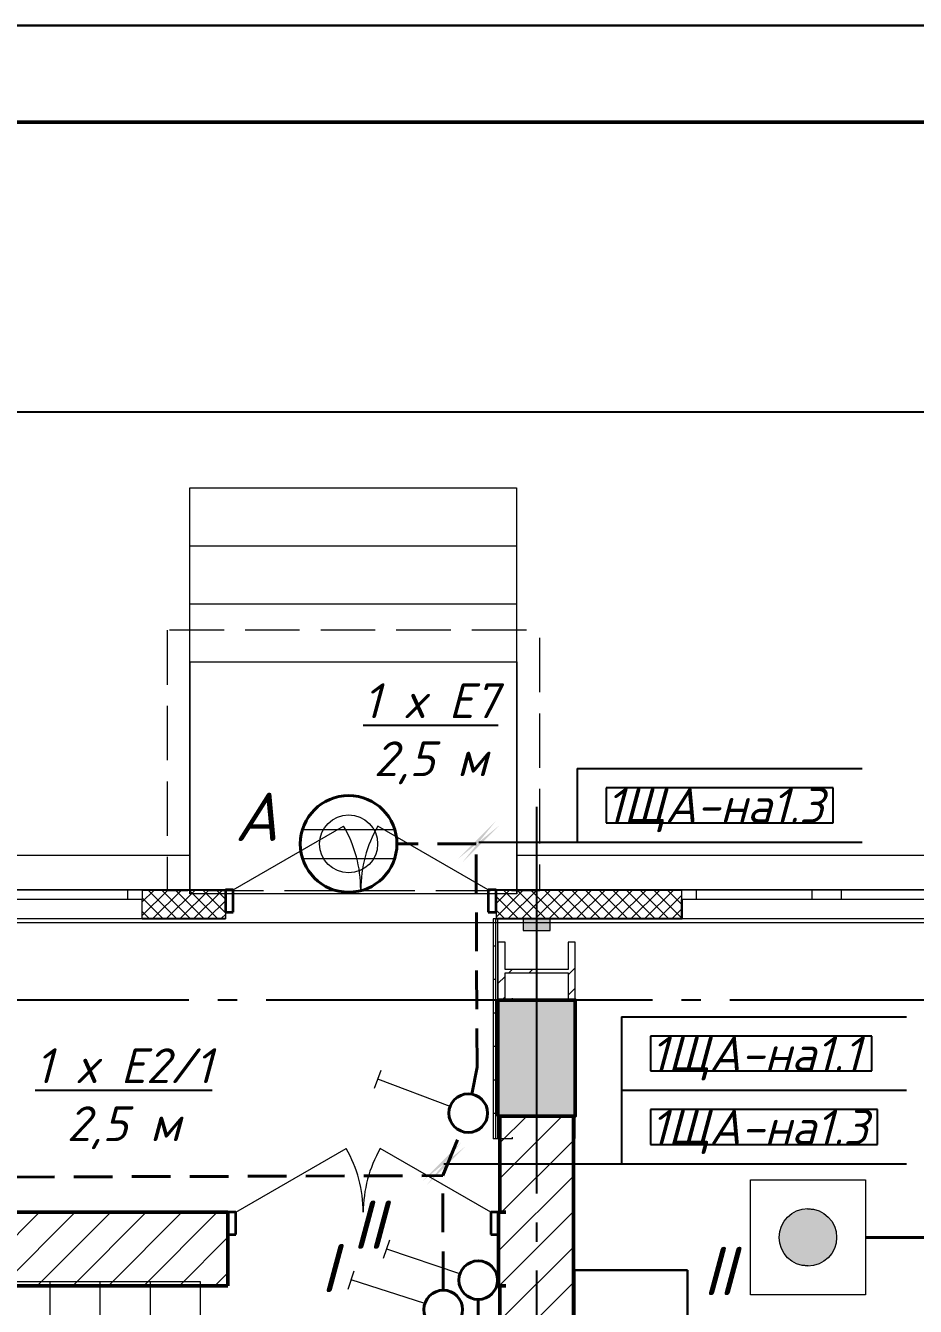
# Model space of a CAD drawing. Header units: millimetres. Extents: x 0 to 1293, y 0 to 420.
# Drawn here: x 131.7 to 177.8, y 353.7 to 420 of the extents above; entities that cross this region are included whole.
import ezdxf

# ---------------------------------------------------------------- set-up
doc = ezdxf.new("R2010")
doc.units = ezdxf.units.MM
for name, pattern in [('JIS_02_2.0', [3, 2, -1]), ('ГОСТ 2.303 5', [24, 20, -1.5, 1, -1.5]), ('СПКБ-0000-000-АР#001$0$Achse', [2300, 0, -800, 1500, 0]), ('СПКБ-0000-000-АР#001$0$Невидимая', [391.222223, 282.222223, -109])]:
    doc.linetypes.add(name, pattern=pattern)
for name, color, linetype in [('@000', 7, 'Continuous'), ('Viewport1ForCustomObjects_0', 7, 'Continuous'), ('Viewport2ForCustomObjects_0', 7, 'Continuous'), ('Рамка', 7, 'Continuous'), ('СПКБ-0000-000-АР#001$0$Двери ArchiCAD', 7, 'Continuous'), ('СПКБ-0000-000-АР#001$0$Колонны новые', 7, 'Continuous'), ('СПКБ-0000-000-АР#001$0$Колонны существующие', 7, 'Continuous'), ('СПКБ-0000-000-АР#001$0$Лестница', 7, 'Continuous'), ('СПКБ-0000-000-АР#001$0$Оболочка - Крыша', 7, 'Continuous'), ('СПКБ-0000-000-АР#001$0$оборудование ТХ', 253, 'Continuous'), ('СПКБ-0000-000-АР#001$0$Окна ArchiCAD', 7, 'Continuous'), ('СПКБ-0000-000-АР#001$0$Перекрытие новые', 7, 'Continuous'), ('СПКБ-0000-000-АР#001$0$Стены', 7, 'Continuous'), ('СПКБ-0000-000-АР#001$0$Фахверк', 7, 'Continuous'), ('Строительные оси', 7, 'Continuous'), ('ЭО_АВАРИЙНОЕ ОСВЕЩЕНИЕ', 7, 'Continuous'), ('ЭО_РАБОЧЕЕ ОСВЕЩЕНИЕ', 7, 'Continuous')]:
    doc.layers.add(name, color=color, linetype=linetype)
for name, color, linetype, lineweight, true_color in [('СПКБ-0000-000-АР#001$0$Двери ArchiCAD_Ном._пера__23', 7, 'Continuous', 35, 0xff6600), ('СПКБ-0000-000-АР#001$0$Двери ArchiCAD_Ном._пера__3', 7, 'Continuous', 18, 0xff6600), ('СПКБ-0000-000-АР#001$0$Двери ArchiCAD_Ном._пера__58', 7, 'Continuous', 50, 0xdf0000), ('СПКБ-0000-000-АР#001$0$Двери ArchiCAD_Ном._пера__68', 7, 'Continuous', 20, 0xfd4435), ('СПКБ-0000-000-АР#001$0$Колонны новые_Ном._пера__108', 7, 'Continuous', 13, 0xfd8379), ('СПКБ-0000-000-АР#001$0$Колонны существующие_Ном._пера__102', 7, 'Continuous', 13, 0xcccccc), ('СПКБ-0000-000-АР#001$0$Окна ArchiCAD_Ном._пера__68', 7, 'Continuous', 20, 0xfd4435), ('СПКБ-0000-000-АР#001$0$Стены_Ном._пера__58', 7, 'Continuous', 50, 0xdf0000), ('СПКБ-0000-000-АР#001$0$Стены_Ном._пера__68', 7, 'Continuous', 20, 0xfd4435), ('СПКБ-0000-000-АР#001$0$Фахверк_Ном._пера__102', 7, 'Continuous', 13, 0xcccccc)]:
    doc.layers.add(name, color=color, linetype=linetype, lineweight=lineweight, true_color=true_color)
for name, color, linetype, lineweight in [('СПКБ-0000-000-АР#001$0$Колонны новые_Ном._пера__20', 1, 'Continuous', 20), ('СПКБ-0000-000-АР#001$0$Колонны существующие_Ном._пера__141', 7, 'Continuous', 50), ('СПКБ-0000-000-АР#001$0$Лестница_Ном._пера__20', 1, 'Continuous', 20), ('СПКБ-0000-000-АР#001$0$Линии_Ном._пера__20', 1, 'Continuous', 20), ('СПКБ-0000-000-АР#001$0$Оболочка - Крыша_Ном._пера__20', 1, 'Continuous', 20), ('СПКБ-0000-000-АР#001$0$Окна ArchiCAD_Ном._пера__6', 5, 'Continuous', 9), ('СПКБ-0000-000-АР#001$0$Перекрытие новые_Ном._пера__2', 8, 'Continuous', 15), ('СПКБ-0000-000-АР#001$0$Перекрытие новые_Ном._пера__20', 1, 'Continuous', 20), ('СПКБ-0000-000-АР#001$0$Стены_Ном._пера__1', 7, 'Continuous', 13), ('СПКБ-0000-000-АР#001$0$Стены_Ном._пера__20', 1, 'Continuous', 20), ('СПКБ-0000-000-АР#001$0$Фахверк_Ном._пера__1', 7, 'Continuous', 13)]:
    doc.layers.add(name, color=color, linetype=linetype, lineweight=lineweight)
doc.styles.add('1.8', font='isocpeui.ttf', dxfattribs={"height": 1.8})
doc.styles.add('2.5', font='isocpeui.ttf')
doc.styles.add('CustomTextStyle210', font='isocpeui.ttf', dxfattribs={"height": 1.8})
doc.styles.add('CustomTextStyle211', font='isocpeui.ttf', dxfattribs={"height": 1.8})
doc.styles.add('CustomTextStyle212', font='isocpeui.ttf', dxfattribs={"height": 1.8})
pattern_1 = [(45, (0, 0), (-35.35534, 35.35534), []), (135, (0, 0), (35.35534, 35.35534), [])]
pattern_2 = [(45, (0, 0), (-91.9239, 91.9239), [])]
pattern_3 = [(0, (0, 0), (0, 173.2051), [0, -100]), (0, (50, 86.6), (0, 173.2051), [0, -100])]
pattern_4 = [(45, (0, 0), (-159.099, 159.099), []), (45, (-53.03, 53.03), (-159.099, 159.099), [])]

# ---------------------------------------------------------------- blocks, each defined once
blk = doc.blocks.new('СПКБ-0000-000-АР#001$0$Перекрытие_8', base_point=(-18059.6, 26636.1))
at = {"layer": 'СПКБ-0000-000-АР#001$0$Перекрытие новые_Ном._пера__20', "color": 1, "linetype": 'Continuous', "lineweight": 20, "flags": 128}
blk.add_lwpolyline([(-18059.6, 26636.1), (-18059.6, 25436.1), (-19749.6, 25436.1), (-19749.6, 26636.1)], close=True, dxfattribs=at)
blk = doc.blocks.new('СПКБ-0000-000-АР#001$0$Перекрытие_9', base_point=(-18061.6, 26936.1))
at = {"layer": 'СПКБ-0000-000-АР#001$0$Перекрытие новые_Ном._пера__20', "color": 1, "linetype": 'Continuous', "lineweight": 20, "flags": 128}
blk.add_lwpolyline([(-18061.6, 26936.1), (-18061.6, 25436.1), (-19751.6, 25436.1), (-19751.6, 26936.1)], close=True, dxfattribs=at)
blk = doc.blocks.new('СПКБ-0000-000-АР#001$0$Перекрытие_10', base_point=(-18061.6, 27236.1))
at = {"layer": 'СПКБ-0000-000-АР#001$0$Перекрытие новые_Ном._пера__20', "color": 1, "linetype": 'Continuous', "lineweight": 20, "flags": 128}
blk.add_lwpolyline([(-18061.6, 27236.1), (-18061.6, 25436.1), (-19751.6, 25436.1), (-19751.6, 27236.1)], close=True, dxfattribs=at)
blk = doc.blocks.new('СПКБ-0000-000-АР#001$0$Перекрытие_11', base_point=(-18061.6, 27536.1))
at = {"layer": 'СПКБ-0000-000-АР#001$0$Перекрытие новые_Ном._пера__20', "color": 1, "linetype": 'Continuous', "lineweight": 20, "flags": 128}
blk.add_lwpolyline([(-18061.6, 27536.1), (-18061.6, 25436.1), (-19751.6, 25436.1), (-19751.6, 27536.1)], close=True, dxfattribs=at)
blk = doc.blocks.new('СПКБ-0000-000-АР#001$0$Перекрытие_14', base_point=(-24406.7, 25286.1))
at = {"layer": 'СПКБ-0000-000-АР#001$0$Перекрытие новые_Ном._пера__2', "color": 8, "linetype": 'Continuous', "lineweight": 15, "flags": 128}
blk.add_lwpolyline([(-24406.7, 25286.1), (17886.7, 25286.1), (17886.7, 19190.9), (18207.5, 19191.7), (18218.1, 15055.7), (18468.1, 15055.7), (18468.1, 13655.7), (18218.1, 13655.7), (18247.5, 3579.8), (17892.7, 3578.9), (17892.7, -2534.3), (-24406.7, -2530.3)], close=True, dxfattribs=at)
blk = doc.blocks.new('СПКБ-0000-000-АР#001$0$Двустворчатое Окно 19')
at = {"layer": 'СПКБ-0000-000-АР#001$0$Окна ArchiCAD_Ном._пера__6', "color": 5, "linetype": 'Continuous', "lineweight": 9}
for p, q in [((-747, 100), (747, 100)), ((-750, 0), (-675, 0)), ((-675, 0), (-675, -50)), ((-675, 0), (-75, 0)), ((-75, -50), (-75, 0)), ((-75, 0), (0, 0)), ((0, 0), (75, 0)), ((75, 0), (75, -50)), ((75, 0), (675, 0)), ((675, -50), (675, 0)), ((675, 0), (750, 0)), ((-750, -50), (750, -50)), ((-675, -50), (-750, -50)), ((-75, -50), (-675, -50)), ((0, -50), (-75, -50)), ((75, -50), (0, -50)), ((675, -50), (75, -50)), ((750, -50), (675, -50))]:
    blk.add_line(p, q, dxfattribs=at)
at = {"layer": 'СПКБ-0000-000-АР#001$0$Окна ArchiCAD_Ном._пера__68', "color": 20, "linetype": 'Continuous', "lineweight": 20, "true_color": 0xfd4435}
for p, q in [((-750, -47), (-750, 0)), ((750, -47), (750, 0)), ((-750, -50), (-750, -47)), ((750, -50), (750, -47))]:
    blk.add_line(p, q, dxfattribs=at)
blk = doc.blocks.new('СПКБ-0000-000-АР#001$0$Двупольная Дверь 19')
at = {"layer": 'СПКБ-0000-000-АР#001$0$Двери ArchiCAD_Ном._пера__23', "color": 30, "linetype": 'Continuous', "lineweight": 35, "true_color": 0xff6600}
for p, q in [((-660, 0), (-700, 0)), ((-700, 0), (-700, -115)), ((-660, -115), (-660, 0)), ((700, 0), (660, 0)), ((660, 0), (660, -115)), ((700, -115), (700, 0)), ((-700, -115), (-660, -115)), ((660, -115), (700, -115))]:
    blk.add_line(p, q, dxfattribs=at)
at = {"layer": 'СПКБ-0000-000-АР#001$0$Двери ArchiCAD_Ном._пера__3', "color": 30, "linetype": 'Continuous', "lineweight": 18, "true_color": 0xff6600}
for p, q in [((-660, 0), (-88.4, 330)), ((660, 0), (88.4, 330))]:
    blk.add_line(p, q, dxfattribs=at)
for centre, start, end in [((-660, 0), 0, 30), ((660, 0), 150, 180)]:
    blk.add_arc(centre, 660, start, end, dxfattribs=at)
at = {"layer": 'СПКБ-0000-000-АР#001$0$Двери ArchiCAD_Ном._пера__68', "color": 20, "linetype": 'Continuous', "lineweight": 20, "true_color": 0xfd4435}
for p, q in [((-700, 0), (-737, 0)), ((-700, 0), (-700, -3)), ((700, 0), (700, -3)), ((700, 0), (737, 0)), ((-700, -3), (-700, -115)), ((700, -3), (700, -115)), ((-700, -115), (-700, -147)), ((700, -115), (700, -147)), ((-700, -150), (-737, -150)), ((-700, -147), (-700, -150)), ((700, -147), (700, -150)), ((700, -150), (737, -150))]:
    blk.add_line(p, q, dxfattribs=at)
blk = doc.blocks.new('СПКБ-0000-000-АР#001$0$Стена_1', base_point=(17892.7, 25306.1))
at = {"layer": 'СПКБ-0000-000-АР#001$0$Стены_Ном._пера__68', "linetype": 'Continuous', "lineweight": 20, "true_color": 0xfd4435}
for points in [[(-19567, 25456.1), (-19997.3, 25456.1), (-19997.3, 25453.1), (-19567, 25453.1)], [(-17206.7, 25456.1), (-18167, 25456.1), (-18167, 25453.1), (-17206.7, 25453.1)], [(-19997.3, 25306.1), (-19997.3, 25309.1), (-19997.3, 25406.1), (-20000.3, 25406.1), (-20000.3, 25306.1)], [(-17203.7, 25306.1), (-17203.7, 25406.1), (-17206.7, 25406.1), (-17206.7, 25309.1), (-17206.7, 25306.1)], [(-19997.3, 25309.1), (-19997.3, 25306.1), (-19567, 25306.1), (-19567, 25309.1)], [(-18167, 25309.1), (-18167, 25306.1), (-17206.7, 25306.1), (-17206.7, 25309.1)]]:
    blk.add_hatch(color=20, dxfattribs=at).paths.add_polyline_path(points)
h = blk.add_hatch(dxfattribs=at)
h.set_pattern_fill('СЕТКА_5X5_ДИАГОНАЛЬНАЯ', color=20, style=0, pattern_type=2)
h.set_pattern_definition(pattern_1)
h.paths.add_polyline_path([(-19997.3, 25453.1), (-19997.3, 25406.1), (-19997.3, 25309.1), (-19567, 25309.1), (-19567, 25341.1), (-19567, 25453.1)])
h = blk.add_hatch(dxfattribs=at)
h.set_pattern_fill('СЕТКА_5X5_ДИАГОНАЛЬНАЯ', color=20, style=0, pattern_type=2)
h.set_pattern_definition(pattern_1)
h.paths.add_polyline_path([(-18167, 25309.1), (-17206.7, 25309.1), (-17206.7, 25406.1), (-17206.7, 25453.1), (-18167, 25453.1), (-18167, 25341.1)])
at = {"layer": 'СПКБ-0000-000-АР#001$0$Стены_Ном._пера__68', "color": 20, "linetype": 'Continuous', "lineweight": 20, "true_color": 0xfd4435}
for p, q in [((-19997.3, 25456.1), (-19997.3, 25453.1)), ((-19567, 25453.1), (-19997.3, 25453.1)), ((-19997.3, 25453.1), (-19997.3, 25406.1)), ((-19567, 25456.1), (-19604, 25456.1)), ((-19567, 25456.1), (-19567, 25453.1)), ((-19567, 25453.1), (-19567, 25341.1)), ((-18167, 25456.1), (-18130, 25456.1)), ((-18167, 25456.1), (-18167, 25453.1)), ((-17206.7, 25453.1), (-18167, 25453.1)), ((-18167, 25453.1), (-18167, 25341.1)), ((-17206.7, 25456.1), (-17206.7, 25453.1)), ((-17206.7, 25453.1), (-17206.7, 25406.1)), ((-20000.3, 25406.1), (-20000.3, 25306.1)), ((-19997.3, 25406.1), (-20000.3, 25406.1)), ((-19997.3, 25309.1), (-19997.3, 25406.1)), ((-17206.7, 25406.1), (-17203.7, 25406.1)), ((-17206.7, 25309.1), (-17206.7, 25406.1)), ((-17203.7, 25406.1), (-17203.7, 25306.1)), ((-19567, 25341.1), (-19567, 25309.1)), ((-18167, 25341.1), (-18167, 25309.1)), ((-19997.3, 25306.1), (-20000.3, 25306.1)), ((-19997.3, 25309.1), (-19567, 25309.1)), ((-19567, 25306.1), (-19604, 25306.1)), ((-19567, 25309.1), (-19567, 25306.1)), ((-18167, 25309.1), (-17206.7, 25309.1)), ((-18167, 25309.1), (-18167, 25306.1)), ((-18167, 25306.1), (-18130, 25306.1)), ((-17206.7, 25306.1), (-17203.7, 25306.1))]:
    blk.add_line(p, q, dxfattribs=at)
at = {"layer": 'СПКБ-0000-000-АР#001$0$Стены_Ном._пера__68', "color": 20, "linetype": 'Continuous', "lineweight": 20, "true_color": 0xfd4435, "flags": 128}
for points in [[(-19567, 25456.1), (-19997.3, 25456.1)], [(-17206.7, 25456.1), (-18167, 25456.1)], [(-19997.3, 25306.1), (-19567, 25306.1)], [(-18167, 25306.1), (-17206.7, 25306.1)]]:
    blk.add_lwpolyline(points, dxfattribs=at)
at = {"layer": 'СПКБ-0000-000-АР#001$0$Двери ArchiCAD', "color": 21, "linetype": 'Continuous', "lineweight": 18, "true_color": 0xff9955, "zscale": 1000}
blk.add_blockref('СПКБ-0000-000-АР#001$0$Двупольная Дверь 19', (-18867, 25456.1), dxfattribs=at)
at = {"layer": 'СПКБ-0000-000-АР#001$0$Окна ArchiCAD', "color": 5, "linetype": 'Continuous', "lineweight": 9, "zscale": 1000, "rotation": 180}
for p in [(-20747.3, 25406.1), (-16456.7, 25406.1)]:
    blk.add_blockref('СПКБ-0000-000-АР#001$0$Двустворчатое Окно 19', p, dxfattribs=at)
blk = doc.blocks.new('СПКБ-0000-000-АР#001$0$Стена_41', base_point=(-17956.9, 20596.7))
at = {"layer": 'СПКБ-0000-000-АР#001$0$Стены_Ном._пера__20', "linetype": 'Continuous', "lineweight": 20}
h = blk.add_hatch(dxfattribs=at)
h.set_pattern_fill('КИРПИЧ_ОБЫКНОВЕННЫЙ', color=1, style=0, pattern_type=2)
h.set_pattern_definition(pattern_2)
h.paths.add_polyline_path([(-17766.9, 24285.7), (-18146.9, 24285.7), (-18146.9, 20596.7), (-17766.9, 20216.7)])
at = {"layer": 'СПКБ-0000-000-АР#001$0$Стены_Ном._пера__58', "color": 12, "linetype": 'Continuous', "lineweight": 50, "true_color": 0xdf0000, "flags": 128}
for points in [[(-18146.9, 24285.7), (-18146.9, 23787.7)], [(-17766.9, 20216.7), (-17766.9, 24285.7)], [(-18146.9, 23407.7), (-18146.9, 20596.7)]]:
    blk.add_lwpolyline(points, dxfattribs=at)
blk = doc.blocks.new('СПКБ-0000-000-АР#001$0$Стена_67', base_point=(-18081.9, 24167.1))
at = {"layer": 'СПКБ-0000-000-АР#001$0$Стены_Ном._пера__20', "linetype": 'Continuous', "lineweight": 20}
h = blk.add_hatch(dxfattribs=at)
h.set_pattern_fill('ШТУКАТУРКА', color=1, style=0, pattern_type=2)
h.set_pattern_definition(pattern_3)
h.paths.add_polyline_path([(-18181.9, 25306.1), (-18181.9, 24885.7), (-18169.9, 24885.7), (-18169.9, 25306.1)])
h = blk.add_hatch(dxfattribs=at)
h.set_pattern_fill('ШТУКАТУРКА', color=1, style=0, pattern_type=2)
h.set_pattern_definition(pattern_3)
h.paths.add_polyline_path([(-18156.9, 24885.7), (-18156.9, 25306.1), (-18169.9, 25306.1), (-18169.9, 24885.7)])
h = blk.add_hatch(dxfattribs=at)
h.set_pattern_fill('ШТУКАТУРКА', color=1, style=0, pattern_type=2)
h.set_pattern_definition(pattern_3)
h.paths.add_polyline_path([(-18181.9, 24885.7), (-18181.9, 24285.7), (-18169.9, 24285.7), (-18169.9, 24885.7)])
h = blk.add_hatch(dxfattribs=at)
h.set_pattern_fill('ШТУКАТУРКА', color=1, style=0, pattern_type=2)
h.set_pattern_definition(pattern_3)
h.paths.add_polyline_path([(-18169.9, 24885.7), (-18169.9, 24285.7), (-18156.9, 24285.7), (-18156.9, 24885.7)])
h = blk.add_hatch(dxfattribs=at)
h.set_pattern_fill('ШТУКАТУРКА', color=1, style=0, pattern_type=2)
h.set_pattern_definition(pattern_3)
h.paths.add_polyline_path([(-18181.9, 24285.7), (-18181.9, 24167.1), (-18169.9, 24167.1), (-18169.9, 24285.7)])
h = blk.add_hatch(dxfattribs=at)
h.set_pattern_fill('ШТУКАТУРКА', color=1, style=0, pattern_type=2)
h.set_pattern_definition(pattern_3)
h.paths.add_polyline_path([(-18156.9, 24167.1), (-18156.9, 24285.7), (-18169.9, 24285.7), (-18169.9, 24167.1)])
at = {"layer": 'СПКБ-0000-000-АР#001$0$Стены_Ном._пера__1', "color": 7, "linetype": 'Continuous', "lineweight": 13, "flags": 128}
for points in [[(-18081.9, 25306.1), (-18156.9, 25306.1)], [(-18081.9, 24167.1), (-18156.9, 24167.1)]]:
    blk.add_lwpolyline(points, dxfattribs=at)
at = {"layer": 'СПКБ-0000-000-АР#001$0$Стены_Ном._пера__1', "color": 7, "linetype": 'СПКБ-0000-000-АР#001$0$Achse', "lineweight": 13, "flags": 128}
for points in [[(-18081.9, 24885.7), (-18081.9, 25306.1)], [(-18081.9, 24167.1), (-18081.9, 24285.7)]]:
    blk.add_lwpolyline(points, dxfattribs=at)
at = {"layer": 'СПКБ-0000-000-АР#001$0$Стены_Ном._пера__20', "color": 1, "linetype": 'Continuous', "lineweight": 20, "flags": 128}
for points in [[(-18169.9, 25306.1), (-18181.9, 25306.1)], [(-18181.9, 25306.1), (-18181.9, 24167.1)], [(-18156.9, 25306.1), (-18169.9, 25306.1)], [(-18169.9, 24167.1), (-18181.9, 24167.1)], [(-18156.9, 24167.1), (-18169.9, 24167.1)]]:
    blk.add_lwpolyline(points, dxfattribs=at)
at = {"layer": 'СПКБ-0000-000-АР#001$0$Стены_Ном._пера__68', "color": 20, "linetype": 'Continuous', "lineweight": 20, "true_color": 0xfd4435}
for p, q in [((-18169.9, 25306.1), (-18169.9, 24885.7)), ((-18156.9, 24885.7), (-18156.9, 25306.1)), ((-18169.9, 24885.7), (-18169.9, 24285.7)), ((-18169.9, 24285.7), (-18169.9, 24167.1)), ((-18156.9, 24167.1), (-18156.9, 24285.7))]:
    blk.add_line(p, q, dxfattribs=at)
blk = doc.blocks.new('СПКБ-0000-000-АР#001$0$Колонна_29', base_point=(-17956.9, 24585.7))
at = {"layer": 'СПКБ-0000-000-АР#001$0$Колонны существующие_Ном._пера__102', "linetype": 'Continuous', "lineweight": 13, "true_color": 0xcccccc}
blk.add_hatch(color=254, dxfattribs=at).paths.add_polyline_path([(-18156.9, 24285.7), (-17756.9, 24285.7), (-17756.9, 24885.7), (-18156.9, 24885.7)])
at = {"layer": 'СПКБ-0000-000-АР#001$0$Колонны существующие_Ном._пера__141', "color": 7, "linetype": 'Continuous', "lineweight": 50, "flags": 128}
blk.add_lwpolyline([(-18156.9, 24285.7), (-17756.9, 24285.7), (-17756.9, 24885.7), (-18156.9, 24885.7)], close=True, dxfattribs=at)
blk = doc.blocks.new('СПКБ-0000-000-АР#001$0$Колонна_101', base_point=(-17956.9, 25035.7))
at = {"layer": 'СПКБ-0000-000-АР#001$0$Колонны новые_Ном._пера__108', "linetype": 'Continuous', "lineweight": 13, "true_color": 0xfd8379}
h = blk.add_hatch(dxfattribs=at)
h.set_pattern_fill('СТАЛЬ', color=11, style=0, pattern_type=2)
h.set_pattern_definition(pattern_4)
h.paths.add_polyline_path([(-17756.9, 25185.7), (-17793.5, 25185.7), (-17793.5, 25044.5), (-18120.2, 25044.5), (-18120.2, 25185.7), (-18156.9, 25185.7), (-18156.9, 24885.7), (-18120.2, 24885.7), (-18120.2, 25027), (-17793.5, 25027), (-17793.5, 24885.7), (-17756.9, 24885.7)])
at = {"layer": 'СПКБ-0000-000-АР#001$0$Колонны новые_Ном._пера__20', "color": 1, "linetype": 'Continuous', "lineweight": 20}
for p, q in [((-18120.2, 25185.7), (-18156.9, 25185.7)), ((-18156.9, 25185.7), (-18156.9, 24885.7)), ((-18120.2, 25044.5), (-18120.2, 25185.7)), ((-17756.9, 25185.7), (-17793.5, 25185.7)), ((-17793.5, 25185.7), (-17793.5, 25044.5)), ((-17756.9, 24885.7), (-17756.9, 25185.7)), ((-17793.5, 25044.5), (-18120.2, 25044.5)), ((-18120.2, 24885.7), (-18120.2, 25027)), ((-18120.2, 25027), (-17793.5, 25027)), ((-17793.5, 25027), (-17793.5, 24885.7)), ((-18156.9, 24885.7), (-18120.2, 24885.7)), ((-17793.5, 24885.7), (-17756.9, 24885.7))]:
    blk.add_line(p, q, dxfattribs=at)
blk = doc.blocks.new('СПКБ-0000-000-АР#001$0$Колонна_102', base_point=(-18156.9, 24228.2))
at = {"layer": 'СПКБ-0000-000-АР#001$0$Колонны новые_Ном._пера__108', "linetype": 'Continuous', "lineweight": 13, "true_color": 0xfd8379}
h = blk.add_hatch(dxfattribs=at)
h.set_pattern_fill('СТАЛЬ', color=11, style=0, pattern_type=2)
h.set_pattern_definition(pattern_4)
h.paths.add_polyline_path([(-17756.9, 24169.4), (-17756.9, 24282.4), (-17756.9, 24284.4), (-17758.9, 24284.4), (-18154.9, 24284.4), (-18156.9, 24284.4), (-18156.9, 24282.4), (-18156.9, 24169.4), (-18154.9, 24169.4), (-18154.9, 24282.4), (-17758.9, 24282.4), (-17758.9, 24169.4)])
at = {"layer": 'СПКБ-0000-000-АР#001$0$Колонны новые_Ном._пера__20', "color": 1, "linetype": 'Continuous', "lineweight": 20}
for p, q in [((-18154.9, 24284.4), (-18156.9, 24284.4)), ((-18156.9, 24284.4), (-18156.9, 24282.4)), ((-18156.9, 24282.4), (-18156.9, 24169.4)), ((-17758.9, 24284.4), (-18154.9, 24284.4)), ((-18154.9, 24169.4), (-18154.9, 24282.4)), ((-18154.9, 24282.4), (-17758.9, 24282.4)), ((-17756.9, 24284.4), (-17758.9, 24284.4)), ((-17758.9, 24282.4), (-17758.9, 24169.4)), ((-17756.9, 24282.4), (-17756.9, 24284.4)), ((-17756.9, 24169.4), (-17756.9, 24282.4)), ((-18156.9, 24169.4), (-18154.9, 24169.4)), ((-17758.9, 24169.4), (-17756.9, 24169.4))]:
    blk.add_line(p, q, dxfattribs=at)
blk = doc.blocks.new('СПКБ-0000-000-АР#001$0$Крыша_2', base_point=(-19869.4, 26799.5))
at = {"layer": 'СПКБ-0000-000-АР#001$0$Оболочка - Крыша_Ном._пера__20', "color": 1, "linetype": 'СПКБ-0000-000-АР#001$0$Невидимая', "lineweight": 20, "flags": 128}
blk.add_lwpolyline([(-19869.4, 26799.5), (-19869.4, 25451.8), (-17939.8, 25451.8), (-17939.8, 26799.5)], close=True, dxfattribs=at)
blk = doc.blocks.new('СПКБ-0000-000-АР#001$0$Лестничный Марш ЖБ 19_3')
at = {"layer": 'СПКБ-0000-000-АР#001$0$Лестница_Ном._пера__20', "color": 1, "linetype": 'Continuous', "lineweight": 20}
for p, q in [((1350, 2860), (0, 2860)), ((0, 2860), (0, 0)), ((675, 2860), (475, 2660)), ((675, 0), (675, 2860)), ((875, 2660), (675, 2860)), ((1350, 0), (1350, 2860)), ((0, 2600), (1350, 2600)), ((0, 2340), (1350, 2340)), ((0, 2080), (1350, 2080)), ((0, 1820), (1350, 1820)), ((0, 1560), (1350, 1560)), ((0, 1300), (1350, 1300)), ((0, 1040), (1350, 1040)), ((0, 780), (1350, 780)), ((0, 520), (1350, 520)), ((0, 260), (1350, 260)), ((0, 0), (1350, 0))]:
    blk.add_line(p, q, dxfattribs=at)
for start, end in [(0, 180), (180, 0)]:
    blk.add_arc((675, 0), 100, start, end, dxfattribs=at)
blk = doc.blocks.new('СПКБ-0000-000-АР#001$0$Двупольная Дверь 19_10')
at = {"layer": 'СПКБ-0000-000-АР#001$0$Двери ArchiCAD_Ном._пера__23', "color": 30, "linetype": 'Continuous', "lineweight": 35, "true_color": 0xff6600}
for p, q in [((-660, 0), (-700, 0)), ((-700, 0), (-700, -115)), ((-660, -115), (-660, 0)), ((700, 0), (660, 0)), ((660, 0), (660, -115)), ((700, -115), (700, 0)), ((-700, -115), (-660, -115)), ((660, -115), (700, -115))]:
    blk.add_line(p, q, dxfattribs=at)
at = {"layer": 'СПКБ-0000-000-АР#001$0$Двери ArchiCAD_Ном._пера__3', "color": 30, "linetype": 'Continuous', "lineweight": 18, "true_color": 0xff6600}
for p, q in [((-660, 0), (-88.4, 330)), ((660, 0), (88.4, 330))]:
    blk.add_line(p, q, dxfattribs=at)
for centre, start, end in [((-660, 0), 0, 30), ((660, 0), 150, 180)]:
    blk.add_arc(centre, 660, start, end, dxfattribs=at)
at = {"layer": 'СПКБ-0000-000-АР#001$0$Двери ArchiCAD_Ном._пера__58', "color": 12, "linetype": 'Continuous', "lineweight": 50, "true_color": 0xdf0000}
for p, q in [((-700, 0), (-737, 0)), ((-700, 0), (-700, -115)), ((700, 0), (700, -115)), ((700, 0), (737, 0)), ((-700, -115), (-700, -380)), ((700, -115), (700, -380)), ((-700, -380), (-737, -380)), ((700, -380), (737, -380))]:
    blk.add_line(p, q, dxfattribs=at)
blk = doc.blocks.new('СПКБ-0000-000-АР#001$0$Стена_149', base_point=(-17956.9, 23407.7))
at = {"layer": 'СПКБ-0000-000-АР#001$0$Стены_Ном._пера__20', "linetype": 'Continuous', "lineweight": 20}
h = blk.add_hatch(dxfattribs=at)
h.set_pattern_fill('КИРПИЧ_ОБЫКНОВЕННЫЙ', color=1, style=0, pattern_type=2)
h.set_pattern_definition(pattern_2)
h.paths.add_polyline_path([(-24306.7, 23787.7), (-24306.7, 23407.7), (-19554.1, 23407.7), (-19554.1, 23672.7), (-19554.1, 23787.7)])
h = blk.add_hatch(dxfattribs=at)
h.set_pattern_fill('КИРПИЧ_ОБЫКНОВЕННЫЙ', color=1, style=0, pattern_type=2)
h.set_pattern_definition(pattern_2)
h.paths.add_polyline_path([(-18154.1, 23787.7), (-18154.1, 23672.7), (-18154.1, 23407.7), (-18146.9, 23407.7), (-18146.9, 23787.7)])
at = {"layer": 'СПКБ-0000-000-АР#001$0$Стены_Ном._пера__58', "color": 12, "linetype": 'Continuous', "lineweight": 50, "true_color": 0xdf0000}
for p, q in [((-19554.1, 23787.7), (-19591.1, 23787.7)), ((-19554.1, 23787.7), (-19554.1, 23672.7)), ((-18154.1, 23787.7), (-18117.1, 23787.7)), ((-18154.1, 23787.7), (-18154.1, 23672.7)), ((-19554.1, 23672.7), (-19554.1, 23407.7)), ((-18154.1, 23672.7), (-18154.1, 23407.7)), ((-19554.1, 23407.7), (-19591.1, 23407.7)), ((-18154.1, 23407.7), (-18117.1, 23407.7))]:
    blk.add_line(p, q, dxfattribs=at)
at = {"layer": 'СПКБ-0000-000-АР#001$0$Стены_Ном._пера__58', "color": 12, "linetype": 'Continuous', "lineweight": 50, "true_color": 0xdf0000, "flags": 128}
for points in [[(-19554.1, 23787.7), (-24306.7, 23787.7)], [(-24306.7, 23787.7), (-24306.7, 23407.7)], [(-18146.9, 23787.7), (-18154.1, 23787.7)], [(-24306.7, 23407.7), (-19554.1, 23407.7)], [(-18154.1, 23407.7), (-18146.9, 23407.7)]]:
    blk.add_lwpolyline(points, dxfattribs=at)
at = {"layer": 'СПКБ-0000-000-АР#001$0$Двери ArchiCAD', "color": 21, "linetype": 'Continuous', "lineweight": 18, "true_color": 0xff9955, "zscale": 1000}
blk.add_blockref('СПКБ-0000-000-АР#001$0$Двупольная Дверь 19_10', (-18854.1, 23787.7), dxfattribs=at)
blk = doc.blocks.new('СПКБ-0000-000-АР#001$0$Колонна_163', base_point=(-17956.9, 25275.7))
at = {"layer": 'СПКБ-0000-000-АР#001$0$Фахверк_Ном._пера__102', "linetype": 'Continuous', "lineweight": 13, "true_color": 0xcccccc}
blk.add_hatch(color=254, dxfattribs=at).paths.add_polyline_path([(-17886.9, 25305.7), (-18026.9, 25305.7), (-18026.9, 25245.7), (-17886.9, 25245.7)])
at = {"layer": 'СПКБ-0000-000-АР#001$0$Фахверк_Ном._пера__1', "color": 7, "linetype": 'Continuous', "lineweight": 13, "flags": 128}
blk.add_lwpolyline([(-17886.9, 25305.7), (-18026.9, 25305.7), (-18026.9, 25245.7), (-17886.9, 25245.7)], close=True, dxfattribs=at)
blk = doc.blocks.new('*E595')
at = {"layer": 'СПКБ-0000-000-АР#001$0$Линии_Ном._пера__20', "color": 1, "linetype": 'Continuous', "lineweight": 20}
for p, q in [((29.25, 307), (78.823, 307)), ((95.723, 307), (344.02, 307))]:
    blk.add_line(p, q, dxfattribs=at)
at = {"layer": 'СПКБ-0000-000-АР#001$0$оборудование ТХ', "lineweight": 30}
blk.add_lwpolyline([(104.551, 285.526), (104.551, 267.509), (98.706, 267.509), (98.706, 285.526)], close=True, dxfattribs=at)
at = {"layer": 'СПКБ-0000-000-АР#001$0$Колонны новые', "color": 1, "lineweight": 20, "xscale": 0.01, "yscale": 0.01, "zscale": 0.01}
for name, p in [('СПКБ-0000-000-АР#001$0$Колонна_101', (96.75, 301)), ('СПКБ-0000-000-АР#001$0$Колонна_102', (94.75, 292.925))]:
    blk.add_blockref(name, p, dxfattribs=at)
at = {"layer": 'СПКБ-0000-000-АР#001$0$Колонны существующие', "color": 7, "lineweight": 50, "xscale": 0.01, "yscale": 0.01, "zscale": 0.01}
blk.add_blockref('СПКБ-0000-000-АР#001$0$Колонна_29', (96.75, 296.5), dxfattribs=at)
at = {"layer": 'СПКБ-0000-000-АР#001$0$Лестница', "color": 161, "linetype": 'Continuous', "lineweight": 20, "true_color": 0xaaaaff, "xscale": 0.01, "yscale": 0.01, "zscale": 10, "rotation": 270}
blk.add_blockref('СПКБ-0000-000-АР#001$0$Лестничный Марш ЖБ 19_3', (50.756, 284.919), dxfattribs=at)
at = {"layer": 'СПКБ-0000-000-АР#001$0$Оболочка - Крыша', "color": 1, "linetype": 'Continuous', "lineweight": 20, "xscale": 0.01, "yscale": 0.01, "zscale": 0.01}
blk.add_blockref('СПКБ-0000-000-АР#001$0$Крыша_2', (77.625, 318.638), dxfattribs=at)
at = {"layer": 'СПКБ-0000-000-АР#001$0$Перекрытие новые', "color": 1, "linetype": 'Continuous', "lineweight": 20, "xscale": 0.01, "yscale": 0.01, "zscale": 0.01}
for name, p in [('СПКБ-0000-000-АР#001$0$Перекрытие_11', (95.703, 326.004)), ('СПКБ-0000-000-АР#001$0$Перекрытие_10', (95.703, 323.004)), ('СПКБ-0000-000-АР#001$0$Перекрытие_9', (95.703, 320.004)), ('СПКБ-0000-000-АР#001$0$Перекрытие_8', (95.723, 317.004))]:
    blk.add_blockref(name, p, dxfattribs=at)
at = {"layer": 'СПКБ-0000-000-АР#001$0$Перекрытие новые', "color": 8, "linetype": 'Continuous', "lineweight": 15, "xscale": 0.01, "yscale": 0.01, "zscale": 0.01}
blk.add_blockref('СПКБ-0000-000-АР#001$0$Перекрытие_14', (32.251, 303.504), dxfattribs=at)
at = {"layer": 'СПКБ-0000-000-АР#001$0$Стены', "color": 20, "lineweight": 20, "true_color": 0xfd4435, "xscale": 0.01, "yscale": 0.01, "zscale": 0.01}
blk.add_blockref('СПКБ-0000-000-АР#001$0$Стена_1', (455.245, 303.704), dxfattribs=at)
at = {"layer": 'СПКБ-0000-000-АР#001$0$Стены', "color": 12, "lineweight": 50, "true_color": 0xdf0000, "xscale": 0.01, "yscale": 0.01, "zscale": 0.01}
for name, p in [('СПКБ-0000-000-АР#001$0$Стена_67', (95.5, 292.313)), ('СПКБ-0000-000-АР#001$0$Стена_41', (96.75, 256.61)), ('СПКБ-0000-000-АР#001$0$Стена_149', (96.75, 284.72))]:
    blk.add_blockref(name, p, dxfattribs=at)
at = {"layer": 'СПКБ-0000-000-АР#001$0$Фахверк', "color": 7, "lineweight": 13, "xscale": 0.01, "yscale": 0.01, "zscale": 0.01}
blk.add_blockref('СПКБ-0000-000-АР#001$0$Колонна_163', (96.75, 303.4), dxfattribs=at)
blk = doc.blocks.new('*E596')
at = {"layer": 'Строительные оси', "color": 3, "linetype": 'ГОСТ 2.303 5', "lineweight": 25}
for p, q in [((118.188, 318), (118.188, 14)), ((484.187, 308), (14, 308))]:
    blk.add_line(p, q, dxfattribs=at)
at = {"layer": 'ЭО_АВАРИЙНОЕ ОСВЕЩЕНИЕ', "color": 1, "linetype": 'JIS_02_2.0', "lineweight": 40}
for p, q in [((115.052, 316.079), (110.961, 316.079)), ((115.107, 304.526), (115.052, 316.079)), ((114.837, 303.13), (115.107, 304.526)), ((113.334, 298.915), (114.271, 301.222)), ((91.249, 298.845), (113.334, 298.915)), ((113.352, 292.989), (113.334, 298.915))]:
    blk.add_line(p, q, dxfattribs=at)
at = {"layer": 'ЭО_АВАРИЙНОЕ ОСВЕЩЕНИЕ', "color": 7, "lineweight": 0}
for p, q in [((109.793, 303.446), (110.146, 304.381)), ((113.712, 302.501), (109.97, 303.914)), ((108.444, 293.047), (108.75, 293.999)), ((112.404, 292.296), (108.597, 293.523))]:
    blk.add_line(p, q, dxfattribs=at)
for points in [[(106.076, 316.829), (110.846, 316.829)], [(106.076, 315.329), (110.846, 315.329)]]:
    blk.add_lwpolyline(points, dxfattribs=at)
at = {"layer": 'ЭО_АВАРИЙНОЕ ОСВЕЩЕНИЕ', "color": 1, "lineweight": 40}
for centre, radius in [((108.461, 316.079), 2.5), ((114.648, 302.148), 1), ((113.356, 291.989), 1)]:
    blk.add_circle(centre, radius, dxfattribs=at)
at = {"layer": 'ЭО_АВАРИЙНОЕ ОСВЕЩЕНИЕ', "color": 7, "lineweight": 0}
blk.add_circle((108.461, 316.079), 1.5, dxfattribs=at)
at = {"layer": 'ЭО_РАБОЧЕЕ ОСВЕЩЕНИЕ', "color": 7, "lineweight": 0}
for p, q in [((129.248, 292.749), (129.248, 298.699)), ((129.248, 298.699), (135.197, 298.699)), ((135.197, 298.699), (135.197, 292.749)), ((110.27, 294.647), (110.592, 295.593)), ((114.218, 293.831), (110.431, 295.12)), ((135.197, 292.749), (129.248, 292.749))]:
    blk.add_line(p, q, dxfattribs=at)
at = {"layer": 'ЭО_РАБОЧЕЕ ОСВЕЩЕНИЕ', "color": 5, "lineweight": 40}
for p, q in [((135.197, 295.724), (156.148, 295.724)), ((115.168, 292.509), (115.262, 267.043))]:
    blk.add_line(p, q, dxfattribs=at)
at = {"layer": 'ЭО_РАБОЧЕЕ ОСВЕЩЕНИЕ', "color": 7, "lineweight": 0}
blk.add_circle((132.222, 295.724), 1.488, dxfattribs=at)
at = {"layer": 'ЭО_РАБОЧЕЕ ОСВЕЩЕНИЕ', "color": 5, "lineweight": 40}
blk.add_circle((115.165, 293.509), 1, dxfattribs=at)
for points in [[(131.439, 296.989), (131.22, 296.824), (133.225, 296.824)], [(131.685, 297.112), (131.439, 296.989), (133.006, 296.989)], [(131.439, 296.989), (133.006, 296.989), (133.225, 296.824)], [(131.949, 297.187), (131.685, 297.112), (132.76, 297.112)], [(131.685, 297.112), (132.76, 297.112), (133.006, 296.989)], [(132.222, 297.212), (131.949, 297.187), (132.496, 297.187)], [(131.949, 297.187), (132.496, 297.187), (132.76, 297.112)], [(130.891, 296.388), (130.792, 296.132), (133.653, 296.132)], [(131.035, 296.621), (130.891, 296.388), (133.554, 296.388)], [(130.891, 296.388), (133.554, 296.388), (133.653, 296.132)], [(131.22, 296.824), (131.035, 296.621), (133.41, 296.621)], [(131.035, 296.621), (133.41, 296.621), (133.554, 296.388)], [(131.22, 296.824), (133.225, 296.824), (133.41, 296.621)], [(130.792, 296.132), (130.741, 295.862), (133.704, 295.862)], [(130.741, 295.862), (130.741, 295.587), (133.704, 295.587)], [(130.741, 295.862), (133.704, 295.862), (133.704, 295.587)], [(130.741, 295.587), (130.792, 295.317), (133.653, 295.317)], [(130.741, 295.587), (133.704, 295.587), (133.653, 295.317)], [(130.792, 296.132), (133.653, 296.132), (133.704, 295.862)], [(130.792, 295.317), (130.891, 295.061), (133.554, 295.061)], [(130.792, 295.317), (133.653, 295.317), (133.554, 295.061)], [(130.891, 295.061), (131.035, 294.828), (133.41, 294.828)], [(130.891, 295.061), (133.554, 295.061), (133.41, 294.828)], [(131.035, 294.828), (131.22, 294.625), (133.225, 294.625)], [(131.035, 294.828), (133.41, 294.828), (133.225, 294.625)], [(131.22, 294.625), (131.439, 294.46), (133.006, 294.46)], [(131.22, 294.625), (133.225, 294.625), (133.006, 294.46)], [(131.439, 294.46), (131.685, 294.337), (132.76, 294.337)], [(131.439, 294.46), (133.006, 294.46), (132.76, 294.337)], [(131.685, 294.337), (131.949, 294.262), (132.496, 294.262)], [(131.685, 294.337), (132.76, 294.337), (132.496, 294.262)], [(131.949, 294.262), (132.496, 294.262), (132.222, 294.237)]]:
    blk.add_solid(points, dxfattribs=at)
blk = doc.blocks.new('CustomObjectsInViewport1_0')
at = {"layer": 'ЭО_АВАРИЙНОЕ ОСВЕЩЕНИЕ'}
for p, q in [((160.288, 381.563), (175.028, 381.563)), ((160.288, 381.563), (160.288, 377.763)), ((155.199, 377.763), (160.288, 377.763)), ((160.288, 377.763), (175.028, 377.763)), ((162.579, 368.716), (177.319, 368.716)), ((162.579, 368.716), (162.579, 361.116)), ((162.579, 364.916), (177.319, 364.916)), ((153.391, 361.116), (162.579, 361.116)), ((162.579, 361.116), (177.319, 361.116))]:
    blk.add_line(p, q, dxfattribs=at)
at = {"layer": 'ЭО_АВАРИЙНОЕ ОСВЕЩЕНИЕ', "color": 7, "true_color": 0xffffff}
for p, q in [((173.528, 380.563), (161.788, 380.563)), ((161.788, 380.563), (161.788, 378.763)), ((173.528, 378.763), (173.528, 380.563)), ((161.788, 378.763), (173.528, 378.763)), ((161.788, 378.763), (161.788, 378.763)), ((175.528, 367.716), (164.079, 367.716)), ((164.079, 367.716), (164.079, 365.916)), ((175.528, 365.916), (175.528, 367.716)), ((164.079, 365.916), (175.528, 365.916)), ((164.079, 365.916), (164.079, 365.916)), ((175.819, 363.916), (164.079, 363.916)), ((164.079, 363.916), (164.079, 362.116)), ((175.819, 362.116), (175.819, 363.916)), ((164.079, 362.116), (175.819, 362.116)), ((164.079, 362.116), (164.079, 362.116))]:
    blk.add_line(p, q, dxfattribs=at)
at = {"layer": 'ЭО_АВАРИЙНОЕ ОСВЕЩЕНИЕ'}
for points in [[(156.093, 378.869), (154.093, 376.869), (154.305, 376.657), (156.305, 378.657)], [(154.285, 362.222), (152.285, 360.222), (152.497, 360.01), (154.497, 362.01)]]:
    blk.add_solid(points, dxfattribs=at)
for s, style, p in [('1ЩА-на1.3', 'CustomTextStyle212', (161.788, 378.763)), ('1ЩА-на1.1', 'CustomTextStyle210', (164.079, 365.916)), ('1ЩА-на1.3', 'CustomTextStyle211', (164.079, 362.116))]:
    blk.add_text(s, height=1.8, dxfattribs=dict(at, style=style)).set_placement(p)

msp = doc.modelspace()

# ---------------------------------------------------------------- linework, layer by layer
at = {"layer": 'Defpoints', "linetype": 'Continuous'}
msp.add_lwpolyline([(35, 56.586), (637.188, 56.586), (637.188, 400), (35, 400)], close=True, dxfattribs=at)
at = {"layer": 'Рамка', "lineweight": 30}
msp.add_lwpolyline([(891, 0), (0, 0), (0, 420), (891, 420)], close=True, dxfattribs=at)
at = {"layer": 'Рамка', "lineweight": 50}
msp.add_lwpolyline([(886, 5), (886, 415), (20, 415), (20, 5)], close=True, dxfattribs=at)

# ---------------------------------------------------------------- block references
at = {"layer": '@000', "color": 1, "linetype": 'JIS_02_2.0', "lineweight": 40}
msp.add_blockref('*E595', (61.438, 70.086), dxfattribs=at)
at = {"layer": 'Viewport1ForCustomObjects_0'}
msp.add_blockref('CustomObjectsInViewport1_0', (0, 0), dxfattribs=at)
at = {"layer": 'Viewport2ForCustomObjects_0'}
msp.add_blockref('*E596', (40, 61.586), dxfattribs=at)

# ---------------------------------------------------------------- texts
at = {"layer": 'ЭО_АВАРИЙНОЕ ОСВЕЩЕНИЕ', "attachment_point": 5}
for s, insert, char_height, style in [('{\\L1 x Е7\\P}2,5 м', (152.708, 383.361), 1.8, '1.8'), ('{\\L1 x Е2/1\\P}2,5 м', (136.823, 364.48), 1.8, '1.8'), ('I', (147.428, 355.723), 2.5, '2.5')]:
    msp.add_mtext(s, dxfattribs=dict(at, insert=insert, char_height=char_height, style=style))
at = {"layer": 'ЭО_АВАРИЙНОЕ ОСВЕЩЕНИЕ', "color": 1, "insert": (143.689, 379.065), "char_height": 2.5, "attachment_point": 5, "style": '2.5'}
msp.add_mtext('А', dxfattribs=at)
at = {"layer": 'ЭО_РАБОЧЕЕ ОСВЕЩЕНИЕ', "char_height": 2.5, "attachment_point": 5, "style": '2.5'}
for insert in [(149.469, 357.967), (167.613, 355.572)]:
    msp.add_mtext('II', dxfattribs=dict(at, insert=insert))

doc.saveas('drawing.dxf')
